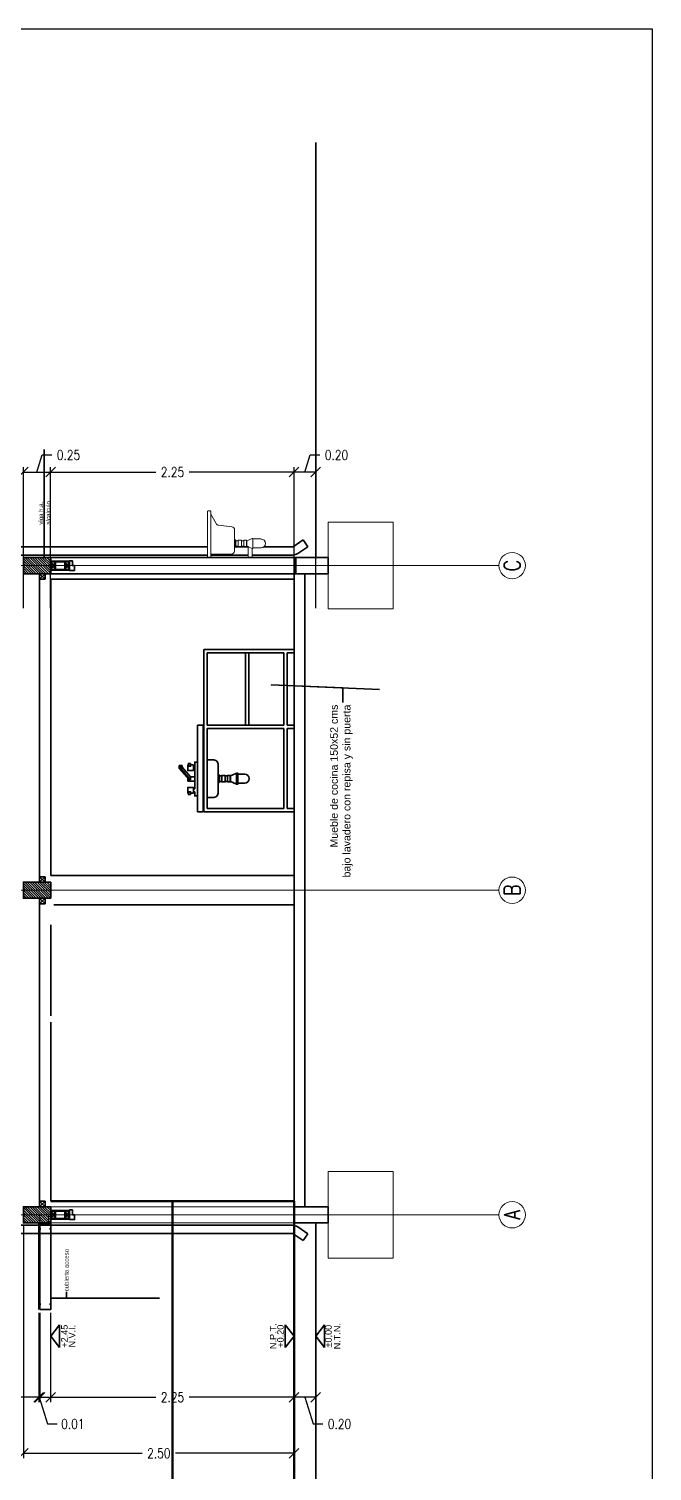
# Model space of a CAD drawing. Header units: metres. Extents: x 45 to 666, y -23 to 325.
# Drawn here: x 92.99 to 98.74, y 41.77 to 55.1 of the extents above; entities that cross this region are included whole.
import ezdxf
from ezdxf.enums import TextEntityAlignment as Align

# ---------------------------------------------------------------- set-up
doc = ezdxf.new("R2010")
doc.units = ezdxf.units.M
doc.header["$LTSCALE"] = 5
doc.header["$MEASUREMENT"] = 0
doc.linetypes.add('HIDDEN', pattern=[0.375, 0.25, -0.125])
doc.layers.get('0').update_dxf_attribs({"color": 30})
doc.layers.get('DEFPOINTS').update_dxf_attribs({"color": 210})
for name, color, linetype, lineweight in [('A-ANNO-DIMS', 3, 'Continuous', 18), ('A-ANNO-NOTE', 7, 'Continuous', 35), ('A-ANNO-SYMB', 3, 'Continuous', 18), ('A-ANNO-TEXT', 3, 'Continuous', 18), ('A-ELEV-MBE1', 7, 'Continuous', 35), ('A-ELEV-OTLN', 1, 'Continuous', 50), ('A-ELEV-PATT', 8, 'Continuous', 18), ('A-FLOR-OVHD', 3, 'HIDDEN', 18), ('A-FURN', 8, 'Continuous', 18), ('A-WALL-BATT', 8, 'BATTING', 18), ('A-WALL-FULL', 7, 'Continuous', 35), ('A-WALL-FULL-EXTR', 7, 'Continuous', 35)]:
    doc.layers.add(name, color=color, linetype=linetype, lineweight=lineweight)
doc.styles.add('E-ARIAL', font='arial.ttf')
doc.styles.add('E-ROMANS', font='romans.shx', dxfattribs={"width": 0.8})
doc.linetypes.add('BATTING', pattern='A,0.0001,-0.1,[134,ltypeshp.shx,S=0.1,R=0,X=-0.1,Y=0],-0.2,[134,ltypeshp.shx,S=0.1,R=180,X=0.1,Y=0],-0.1', length=0.4001)
doc.dimstyles.new('E-0050_TICK_18', dxfattribs={"dimscale": 0.001, "dimtxt": 90, "dimasz": 90, "dimexe": 45, "dimexo": 30, "dimgap": 45, "dimtad": 0, "dimzin": 0, "dimdsep": 46, "dimtxsty": 'E-ROMANS', "dimblk": 'OBLIQUE', "dimcen": 45, "dimclrd": 256, "dimclre": 256, "dimclrt": 256, "dimadec": 0, "dimazin": 0, "dimtfac": 1, "dimtmove": 1, "dimatfit": 3, "dimldrblk": 'OPEN90', "dimfxl": 1, "dimtfill": 1, "dimtolj": 1, "dimtzin": 0, "dimarcsym": 0})
doc.dimstyles.new('E-0200_TICK_12', dxfattribs={"dimscale": 0.001, "dimtxt": 240, "dimasz": 240, "dimexe": 120, "dimexo": 80, "dimgap": 120, "dimtad": 0, "dimzin": 0, "dimdsep": 46, "dimtxsty": 'E-ROMANS', "dimblk": 'OBLIQUE', "dimcen": 120, "dimclrd": 256, "dimclre": 256, "dimclrt": 256, "dimadec": 0, "dimazin": 0, "dimtfac": 1, "dimtmove": 1, "dimatfit": 3, "dimldrblk": 'OPEN90', "dimfxl": 1, "dimtfill": 1, "dimtolj": 1, "dimtzin": 0, "dimlwd": -1, "dimarcsym": 0})

# ---------------------------------------------------------------- blocks, each defined once
blk = doc.blocks.new('LAVADERO-ELEV-LAT')
for p, q in [((0, 0), (0.425, 0)), ((0, -0.025), (0, 0)), ((0.425, -0.03), (0.005, -0.03)), ((0.03, -0.03), (0.03, -0.22)), ((0.283, -0.224), (0.298, -0.102)), ((0.313, -0.08), (0.4, -0.03)), ((0.43, -0.005), (0.43, -0.025)), ((0.06, -0.25), (0.254, -0.25)), ((0.105, -0.282), (0.105, -0.263)), ((0.155, -0.282), (0.155, -0.263)), ((0.098, -0.377), (0, -0.377)), ((0.105, -0.336), (0.105, -0.313)), ((0.105, -0.362), (0.105, -0.36)), ((0.155, -0.362), (0.105, -0.362)), ((0.155, -0.336), (0.155, -0.313)), ((0.155, -0.362), (0.155, -0.36)), ((0.083, -0.412), (0, -0.412)), ((0.089, -0.418), (0.089, -0.495)), ((0.171, -0.418), (0.171, -0.495))]:
    blk.add_line(p, q)
for points in [[(0.167, -0.25), (0.093, -0.25), (0.093, -0.256), (0.167, -0.256)], [(0.161, -0.282), (0.099, -0.282), (0.099, -0.313), (0.161, -0.313)], [(0.161, -0.336), (0.099, -0.336), (0.099, -0.36), (0.161, -0.36)]]:
    blk.add_lwpolyline(points, close=True)
for points in [[(0.098, -0.256), (0.101, -0.263), (0.13, -0.263)], [(0.162, -0.256), (0.159, -0.263), (0.13, -0.263)], [(0.105, -0.362), (0.083, -0.413), (0.083, -0.418), (0.083, -0.418)], [(0.155, -0.362), (0.177, -0.413), (0.177, -0.418), (0.177, -0.418)], [(0.083, -0.418), (0.177, -0.418)]]:
    blk.add_lwpolyline(points)
for centre, radius, start, end in [((0.425, -0.005), 0.005, 0, 90), ((0.005, -0.025), 0.005, 180, 270), ((0.328, -0.106), 0.03, 119.9588, 172.8877), ((0.425, -0.025), 0.005, 270, 0), ((0.06, -0.22), 0.03, 180, 270), ((0.254, -0.22), 0.03, 270, 352.8877), ((0.13, -0.495), 0.0409, 180, 360)]:
    blk.add_arc(centre, radius, start, end)
blk = doc.blocks.new('TAG-LEVEL-CO')
for points in [[(0.352, 0.272), (-0.352, 0.272)], [(0.352, 0.272), (0, 0), (-0.352, 0.272)]]:
    blk.add_lwpolyline(points)
at = {"style": 'E-ARIAL'}
for tag, p in [('N.P.T.', (0, 0.486)), ('%%P0,00', (0, 0.262))]:
    blk.add_attdef(tag, text='', height=0.2, dxfattribs=at).set_placement(p, align=Align.BOTTOM_CENTER)
blk = doc.blocks.new('_Oblique')
at = {"color": 0, "linetype": 'ByBlock', "lineweight": -2}
blk.add_line((-0.5, -0.5), (0.5, 0.5), dxfattribs=at)
blk = doc.blocks.new('*D493')
at = {"layer": 'A-ANNO-DIMS', "lineweight": -2, "transparency": 16777216}
for p, q in [((95.435, 44.034), (95.435, 42.408)), ((95.635, 44.034), (95.635, 42.408)), ((95.635, 42.453), (95.435, 42.453)), ((95.535, 42.453), (95.61, 42.206)), ((95.61, 42.206), (95.7, 42.206))]:
    blk.add_line(p, q, dxfattribs=at)
at = {"layer": 'DEFPOINTS', "color": 0, "transparency": 16777216}
for p in [(95.435, 44.064), (95.635, 44.064), (95.435, 42.453)]:
    blk.add_point(p, dxfattribs=at)
at = {"layer": 'A-ANNO-DIMS', "lineweight": -2, "transparency": 16777216, "xscale": 0.09, "yscale": 0.09, "zscale": 0.09}
for p, rotation in [((95.435, 42.453), 180.000000000002), ((95.635, 42.453), 1.998401444325282e-12)]:
    blk.add_blockref('_Oblique', p, dxfattribs=dict(at, rotation=rotation))
at = {"layer": 'A-ANNO-DIMS', "transparency": 16777216, "insert": (95.854, 42.206), "char_height": 0.09, "attachment_point": 5, "style": 'E-ROMANS', "bg_fill": 3, "box_fill_scale": 1.25, "bg_fill_color": 256, "bg_fill_true_color": 13158600, "bg_fill_transparency": 0}
blk.add_mtext('\\A1;0.20', dxfattribs=at)
blk = doc.blocks.new('_Open90')
at = {"color": 0, "linetype": 'ByBlock', "lineweight": -2}
for p, q in [((0, 0), (-1, 0)), ((-0.5, 0.5), (0, 0)), ((0, 0), (-0.5, -0.5))]:
    blk.add_line(p, q, dxfattribs=at)
blk = doc.blocks.new('*D494')
at = {"layer": 'A-ANNO-DIMS', "lineweight": -2, "transparency": 16777216}
for p, q in [((95.435, 44.034), (95.435, 42.408)), ((93.187, 43.234), (93.187, 42.408)), ((93.187, 42.453), (94.157, 42.453)), ((95.435, 42.453), (94.466, 42.453))]:
    blk.add_line(p, q, dxfattribs=at)
at = {"layer": 'DEFPOINTS', "color": 0, "transparency": 16777216}
for p in [(95.435, 44.064), (93.187, 43.264), (93.187, 42.453)]:
    blk.add_point(p, dxfattribs=at)
at = {"layer": 'A-ANNO-DIMS', "lineweight": -2, "transparency": 16777216, "xscale": 0.09, "yscale": 0.09, "zscale": 0.09, "rotation": 180}
blk.add_blockref('_Oblique', (93.187, 42.453), dxfattribs=at)
at = {"layer": 'A-ANNO-DIMS', "lineweight": -2, "transparency": 16777216, "xscale": 0.09, "yscale": 0.09, "zscale": 0.09}
blk.add_blockref('_Oblique', (95.435, 42.453), dxfattribs=at)
at = {"layer": 'A-ANNO-DIMS', "transparency": 16777216, "insert": (94.311, 42.453), "char_height": 0.09, "attachment_point": 5, "style": 'E-ROMANS', "bg_fill": 3, "box_fill_scale": 1.25, "bg_fill_color": 256, "bg_fill_true_color": 13158600, "bg_fill_transparency": 0}
blk.add_mtext('\\A1;2.25', dxfattribs=at)
blk = doc.blocks.new('*D495')
at = {"layer": 'A-ANNO-DIMS', "lineweight": -2, "transparency": 16777216}
for p, q in [((93.077, 43.234), (93.077, 42.408)), ((93.087, 43.234), (93.087, 42.408)), ((93.077, 42.453), (92.987, 42.453)), ((93.087, 42.453), (93.077, 42.453)), ((93.087, 42.453), (93.077, 42.453)), ((93.082, 42.453), (93.157, 42.206)), ((93.087, 42.453), (93.177, 42.453)), ((93.157, 42.206), (93.247, 42.206))]:
    blk.add_line(p, q, dxfattribs=at)
at = {"layer": 'DEFPOINTS', "color": 0, "transparency": 16777216}
for p in [(93.077, 43.264), (93.087, 43.264), (93.077, 42.453)]:
    blk.add_point(p, dxfattribs=at)
at = {"layer": 'A-ANNO-DIMS', "lineweight": -2, "transparency": 16777216, "xscale": 0.09, "yscale": 0.09, "zscale": 0.09}
blk.add_blockref('_Oblique', (93.077, 42.453), dxfattribs=at)
at = {"layer": 'A-ANNO-DIMS', "lineweight": -2, "transparency": 16777216, "xscale": 0.09, "yscale": 0.09, "zscale": 0.09, "rotation": 180}
blk.add_blockref('_Oblique', (93.087, 42.453), dxfattribs=at)
at = {"layer": 'A-ANNO-DIMS', "transparency": 16777216, "insert": (93.391, 42.206), "char_height": 0.09, "attachment_point": 5, "style": 'E-ROMANS', "bg_fill": 3, "box_fill_scale": 1.25, "bg_fill_color": 256, "bg_fill_true_color": 13158600, "bg_fill_transparency": 0}
blk.add_mtext('\\A1;0.01', dxfattribs=at)
blk = doc.blocks.new('*D496')
at = {"layer": 'A-ANNO-DIMS', "lineweight": -2, "transparency": 16777216}
for p, q in [((90.687, 44.034), (90.687, 42.408)), ((93.077, 43.234), (93.077, 42.408)), ((90.687, 42.453), (91.729, 42.453)), ((93.077, 42.453), (92.035, 42.453))]:
    blk.add_line(p, q, dxfattribs=at)
at = {"layer": 'DEFPOINTS', "color": 0, "transparency": 16777216}
for p in [(90.687, 44.064), (93.077, 43.264), (90.687, 42.453)]:
    blk.add_point(p, dxfattribs=at)
at = {"layer": 'A-ANNO-DIMS', "lineweight": -2, "transparency": 16777216, "xscale": 0.09, "yscale": 0.09, "zscale": 0.09, "rotation": 180}
blk.add_blockref('_Oblique', (90.687, 42.453), dxfattribs=at)
at = {"layer": 'A-ANNO-DIMS', "lineweight": -2, "transparency": 16777216, "xscale": 0.09, "yscale": 0.09, "zscale": 0.09}
blk.add_blockref('_Oblique', (93.077, 42.453), dxfattribs=at)
at = {"layer": 'A-ANNO-DIMS', "transparency": 16777216, "insert": (91.882, 42.453), "char_height": 0.09, "attachment_point": 5, "style": 'E-ROMANS', "bg_fill": 3, "box_fill_scale": 1.25, "bg_fill_color": 256, "bg_fill_true_color": 13158600, "bg_fill_transparency": 0}
blk.add_mtext('\\A1;2.39', dxfattribs=at)
blk = doc.blocks.new('*D103')
at = {"layer": 'A-ANNO-DIMS', "lineweight": -2, "transparency": 16777216}
for p, q in [((92.935, 44.034), (92.935, 41.89)), ((95.435, 44.034), (95.435, 41.89)), ((92.935, 41.935), (94.031, 41.935)), ((95.435, 41.935), (94.34, 41.935))]:
    blk.add_line(p, q, dxfattribs=at)
at = {"layer": 'DEFPOINTS', "color": 0, "transparency": 16777216}
for p in [(92.935, 44.064), (95.435, 44.064), (92.935, 41.935)]:
    blk.add_point(p, dxfattribs=at)
at = {"layer": 'A-ANNO-DIMS', "lineweight": -2, "transparency": 16777216, "xscale": 0.09, "yscale": 0.09, "zscale": 0.09}
for p, rotation in [((92.935, 41.935), 180.0000000000011), ((95.435, 41.935), 1.119104808822158e-12)]:
    blk.add_blockref('_Oblique', p, dxfattribs=dict(at, rotation=rotation))
at = {"layer": 'A-ANNO-DIMS', "transparency": 16777216, "insert": (94.185, 41.935), "char_height": 0.09, "attachment_point": 5, "style": 'E-ROMANS', "bg_fill": 3, "box_fill_scale": 1.25, "bg_fill_color": 256, "bg_fill_true_color": 13158600, "bg_fill_transparency": 0}
blk.add_mtext('\\A1;2.50', dxfattribs=at)
blk = doc.blocks.new('*D104')
at = {"layer": 'A-ANNO-DIMS', "lineweight": -2, "transparency": 16777216}
for p, q in [((95.535, 51.004), (95.583, 51.162)), ((95.583, 51.162), (95.673, 51.162)), ((95.435, 49.746), (95.435, 51.049)), ((95.635, 51.004), (95.435, 51.004)), ((95.635, 49.746), (95.635, 51.049))]:
    blk.add_line(p, q, dxfattribs=at)
at = {"layer": 'DEFPOINTS', "color": 0, "transparency": 16777216}
for p in [(95.435, 51.004), (95.435, 49.716), (95.635, 49.716)]:
    blk.add_point(p, dxfattribs=at)
at = {"layer": 'A-ANNO-DIMS', "lineweight": -2, "transparency": 16777216, "xscale": 0.09, "yscale": 0.09, "zscale": 0.09, "rotation": 180.000000000002}
blk.add_blockref('_Oblique', (95.435, 51.004), dxfattribs=at)
at = {"layer": 'A-ANNO-DIMS', "transparency": 16777216, "insert": (95.827, 51.162), "char_height": 0.09, "attachment_point": 5, "style": 'E-ROMANS', "bg_fill": 3, "box_fill_scale": 1.25, "bg_fill_color": 256, "bg_fill_true_color": 13158600, "bg_fill_transparency": 0}
blk.add_mtext('\\A1;0.20', dxfattribs=at)
at = {"layer": 'A-ANNO-DIMS', "lineweight": -2, "transparency": 16777216, "xscale": 0.09, "yscale": 0.09, "zscale": 0.09, "rotation": 1.998401444325282e-12}
blk.add_blockref('_Oblique', (95.635, 51.004), dxfattribs=at)
blk = doc.blocks.new('*D105')
at = {"layer": 'A-ANNO-DIMS', "lineweight": -2, "transparency": 16777216}
for p, q in [((93.061, 51.004), (93.109, 51.162)), ((93.109, 51.162), (93.199, 51.162)), ((92.935, 49.746), (92.935, 51.049)), ((92.935, 51.004), (93.187, 51.004)), ((93.187, 49.746), (93.187, 51.049))]:
    blk.add_line(p, q, dxfattribs=at)
at = {"layer": 'DEFPOINTS', "color": 0, "transparency": 16777216}
for p in [(93.187, 51.004), (92.935, 49.716), (93.187, 49.716)]:
    blk.add_point(p, dxfattribs=at)
at = {"layer": 'A-ANNO-DIMS', "lineweight": -2, "transparency": 16777216, "xscale": 0.09, "yscale": 0.09, "zscale": 0.09, "rotation": 180}
blk.add_blockref('_Oblique', (92.935, 51.004), dxfattribs=at)
at = {"layer": 'A-ANNO-DIMS', "transparency": 16777216, "insert": (93.353, 51.162), "char_height": 0.09, "attachment_point": 5, "style": 'E-ROMANS', "bg_fill": 3, "box_fill_scale": 1.25, "bg_fill_color": 256, "bg_fill_true_color": 13158600, "bg_fill_transparency": 0}
blk.add_mtext('\\A1;0.25', dxfattribs=at)
at = {"layer": 'A-ANNO-DIMS', "lineweight": -2, "transparency": 16777216, "xscale": 0.09, "yscale": 0.09, "zscale": 0.09}
blk.add_blockref('_Oblique', (93.187, 51.004), dxfattribs=at)
blk = doc.blocks.new('*D109')
at = {"layer": 'A-ANNO-DIMS', "lineweight": -2, "transparency": 16777216}
for p, q in [((93.187, 49.746), (93.187, 51.049)), ((93.187, 51.004), (94.157, 51.004)), ((95.435, 51.004), (94.466, 51.004)), ((95.435, 49.746), (95.435, 51.049))]:
    blk.add_line(p, q, dxfattribs=at)
at = {"layer": 'DEFPOINTS', "color": 0, "transparency": 16777216}
for p in [(95.435, 51.004), (93.187, 49.716), (95.435, 49.716)]:
    blk.add_point(p, dxfattribs=at)
at = {"layer": 'A-ANNO-DIMS', "lineweight": -2, "transparency": 16777216, "xscale": 0.09, "yscale": 0.09, "zscale": 0.09, "rotation": 180}
blk.add_blockref('_Oblique', (93.187, 51.004), dxfattribs=at)
at = {"layer": 'A-ANNO-DIMS', "lineweight": -2, "transparency": 16777216, "xscale": 0.09, "yscale": 0.09, "zscale": 0.09}
blk.add_blockref('_Oblique', (95.435, 51.004), dxfattribs=at)
at = {"layer": 'A-ANNO-DIMS', "transparency": 16777216, "insert": (94.311, 51.004), "char_height": 0.09, "attachment_point": 5, "style": 'E-ROMANS', "bg_fill": 3, "box_fill_scale": 1.25, "bg_fill_color": 256, "bg_fill_true_color": 13158600, "bg_fill_transparency": 0}
blk.add_mtext('\\A1;2.25', dxfattribs=at)

msp = doc.modelspace()

# ---------------------------------------------------------------- hatches: boundary and pattern name
at = {"layer": 'A-ELEV-PATT'}
h = msp.add_hatch(dxfattribs=at)
h.set_pattern_fill('LINE', color=256, scale=0.005, angle=495, style=0)
h.set_pattern_definition([(135, (165.421184, -76.723201), (-0.0112253202, -0.0112253202), [])])
h.paths.add_polyline_path([(92.9354, 50.1392), (92.9354, 50.0642), (93.1874, 50.0642), (93.1874, 50.1392)])
h.paths.add_polyline_path([(92.9354, 50.2142), (92.9354, 50.1392), (93.1874, 50.1392), (93.1874, 50.2142)])
h = msp.add_hatch(dxfattribs=at)
h.set_pattern_fill('LINE', color=256, scale=0.005, angle=495, style=0)
h.set_pattern_definition([(135, (165.421184, -79.723201), (-0.0112253202, -0.0112253202), [])])
h.paths.add_polyline_path([(92.9354, 47.1392), (92.9354, 47.0642), (93.1874, 47.0642), (93.1874, 47.1392)])
h.paths.add_polyline_path([(92.9354, 47.2142), (92.9354, 47.1392), (93.1874, 47.1392), (93.1874, 47.2142)])
h = msp.add_hatch(dxfattribs=at)
h.set_pattern_fill('LINE', color=256, scale=0.005, angle=495, style=0)
h.set_pattern_definition([(135, (165.421184, -82.723201), (-0.0112253202, -0.0112253202), [])])
h.paths.add_polyline_path([(92.9354, 44.1392), (92.9354, 44.0642), (93.1874, 44.0642), (93.1874, 44.1392)])
h.paths.add_polyline_path([(92.9354, 44.2142), (92.9354, 44.1392), (93.1874, 44.1392), (93.1874, 44.2142)])

# ---------------------------------------------------------------- linework, layer by layer
at = {"layer": 'A-ANNO-SYMB', "ltscale": 2}
for points in [[(97.3267, 50.1392), (85.8641, 50.1392)], [(97.3267, 47.1392), (85.8641, 47.1392)], [(97.3267, 44.1392), (85.8641, 44.1392)]]:
    msp.add_lwpolyline(points, dxfattribs=at)
at = {"layer": 'A-ANNO-SYMB', "linetype": 'Continuous', "ltscale": 5}
for centre in [(97.4486, 50.1392), (97.4486, 47.1392), (97.4486, 44.1392)]:
    msp.add_circle(centre, 0.1219, dxfattribs=at)
at = {"layer": 'A-ELEV-MBE1'}
for p, q in [((95.5607, 50.3141), (95.5185, 50.376)), ((95.4354, 50.2142), (93.1874, 50.2142)), ((93.1874, 50.1042), (93.2324, 50.1742)), ((93.1874, 50.1742), (93.2324, 50.1042)), ((93.2324, 50.1742), (93.3174, 50.1742)), ((93.3174, 50.1042), (93.3624, 50.1742)), ((93.3174, 50.1742), (93.3624, 50.1042)), ((95.4354, 50.0642), (93.1874, 50.0642)), ((95.4354, 50.0142), (93.1874, 50.0142)), ((93.1874, 47.2742), (93.1874, 50.0142)), ((93.2324, 50.1042), (93.3174, 50.1042)), ((94.6025, 49.3642), (94.6025, 48.3632)), ((95.371, 49.3642), (94.6025, 49.3642)), ((94.6325, 49.3342), (94.6325, 48.6642)), ((95.341, 49.3342), (94.6325, 49.3342)), ((94.9867, 49.3342), (94.9867, 48.6642)), ((95.0167, 49.3342), (95.0167, 48.6642)), ((95.341, 49.3342), (95.341, 48.6642)), ((95.371, 49.3642), (95.4354, 49.3642)), ((95.371, 49.3342), (95.371, 48.6642)), ((95.371, 49.3342), (95.4354, 49.3342)), ((94.5945, 48.6642), (94.5445, 48.6642)), ((94.5445, 48.6642), (94.5445, 47.8642)), ((94.5945, 48.6642), (94.5945, 47.8642)), ((95.341, 48.6642), (94.6325, 48.6642)), ((95.371, 48.6642), (95.4354, 48.6642)), ((94.6325, 48.6342), (94.6325, 48.3632)), ((95.341, 48.6342), (94.6325, 48.6342)), ((95.341, 48.6342), (95.341, 47.8942)), ((95.371, 48.6342), (95.4354, 48.6342)), ((95.371, 48.6342), (95.371, 47.8942)), ((94.375, 48.291), (94.388, 48.291)), ((94.375, 48.2649), (94.375, 48.291)), ((94.388, 48.2649), (94.375, 48.2649)), ((94.4663, 48.1606), (94.375, 48.2649)), ((94.388, 48.291), (94.401, 48.291)), ((94.388, 48.291), (94.388, 48.2649)), ((94.401, 48.2649), (94.388, 48.2649)), ((94.388, 48.2649), (94.4793, 48.1606)), ((94.4009, 48.2764), (94.4793, 48.1867)), ((94.401, 48.291), (94.401, 48.2649)), ((94.5184, 48.2845), (94.5054, 48.2845)), ((94.5054, 48.2584), (94.5184, 48.2584)), ((94.6025, 47.8642), (94.6025, 48.3632)), ((94.6325, 47.8942), (94.6325, 48.3632)), ((94.4532, 48.1475), (94.4532, 48.1754)), ((94.5184, 48.1475), (94.4532, 48.1475)), ((94.4793, 48.1606), (94.4663, 48.1606)), ((94.4793, 48.1867), (94.5184, 48.1867)), ((94.4793, 48.1867), (94.4793, 48.1606)), ((94.7673, 48.195), (94.7476, 48.195)), ((94.7673, 48.145), (94.7476, 48.145)), ((94.8207, 48.195), (94.7977, 48.195)), ((94.8207, 48.145), (94.7977, 48.145)), ((94.8469, 48.195), (94.845, 48.195)), ((94.8469, 48.145), (94.845, 48.145)), ((94.8469, 48.195), (94.8469, 48.145)), ((94.915, 48.211), (94.9802, 48.211)), ((94.915, 48.1291), (94.9802, 48.1291)), ((94.5054, 48.0758), (94.5184, 48.0758)), ((94.5184, 48.0497), (94.5054, 48.0497)), ((94.5945, 47.8642), (94.5445, 47.8642)), ((95.371, 47.8642), (94.6025, 47.8642)), ((95.341, 47.8942), (94.6325, 47.8942)), ((95.371, 47.8942), (95.4354, 47.8942)), ((95.371, 47.8642), (95.4354, 47.8642)), ((93.0854, 47.2642), (93.1354, 47.2142)), ((93.0854, 47.2142), (93.1354, 47.2642)), ((95.4354, 47.2742), (93.1874, 47.2742)), ((93.0854, 47.0142), (93.1354, 47.0642)), ((93.0854, 47.0642), (93.1354, 47.0142)), ((93.1874, 44.2642), (93.1874, 45.9201)), ((93.0854, 44.2642), (93.1354, 44.2142)), ((93.0854, 44.2142), (93.1354, 44.2642)), ((95.2394, 44.2642), (93.1874, 44.2642)), ((93.1874, 44.1742), (93.2324, 44.1042)), ((93.1874, 44.1042), (93.2324, 44.1742)), ((93.2324, 44.1742), (93.3174, 44.1742)), ((93.3174, 44.1742), (93.3624, 44.1042)), ((93.3174, 44.1042), (93.3624, 44.1742)), ((93.0874, 43.3142), (93.0874, 44.0092)), ((93.2324, 44.1042), (93.3174, 44.1042)), ((95.5607, 43.9643), (95.5185, 43.9024))]:
    msp.add_line(p, q, dxfattribs=at)
for points in [[(90.4349, 50.3115), (94.6354, 50.3115)], [(94.8854, 50.3115), (95.0125, 50.3115)], [(90.4349, 50.2365), (94.6354, 50.2365)], [(94.6654, 50.2365), (95.0125, 50.2365)], [(95.4354, 49.3642), (95.4354, 49.3342)], [(95.4354, 48.6642), (95.4354, 48.6342)], [(94.4597, 48.2975), (94.4532, 48.2975), (94.4532, 48.2454), (94.5054, 48.2454), (94.5054, 48.2975), (94.4793, 48.2975)], [(94.5184, 48.0758), (94.5184, 48.3236), (94.5445, 48.3236), (94.5445, 48.0106), (94.5184, 48.0106), (94.5184, 48.0497)], [(94.6025, 48.345), (94.5945, 48.345)], [(94.7407, 48.202), (94.7476, 48.1991), (94.7476, 48.17)], [(94.7407, 48.138), (94.7476, 48.141), (94.7476, 48.17)], [(94.8469, 48.195), (94.8983, 48.2174), (94.9031, 48.2174), (94.9031, 48.2174)], [(94.8469, 48.145), (94.8983, 48.1226), (94.9031, 48.1226), (94.9031, 48.1226)], [(94.4597, 48.0367), (94.4532, 48.0367), (94.4532, 48.0888), (94.5054, 48.0888), (94.5054, 48.0367), (94.4793, 48.0367)], [(94.5945, 47.9946), (94.6025, 47.9946)], [(95.4354, 47.8642), (95.4354, 47.8942)], [(93.0854, 44.2142), (93.0854, 47.0142)], [(93.2151, 47.0042), (95.4354, 47.0042)], [(93.1874, 45.977), (93.1874, 46.8188)], [(93.1874, 44.0092), (93.1874, 43.3142)]]:
    msp.add_lwpolyline(points, dxfattribs=at)
for points in [[(95.0473, 50.2365), (95.42, 50.2365, 0.1507746), (95.4693, 50.2517), (95.5607, 50.3141)], [(95.1553, 50.3115), (95.42, 50.3115, 0.1507746), (95.427, 50.3137), (95.5185, 50.376)], [(94.6325, 47.9946), (94.685, 47.9946, 0.4142136), (94.735, 48.0446), (94.735, 48.295, 0.4142136), (94.685, 48.345), (94.6325, 48.345)], [(90.4349, 44.0419), (95.42, 44.0419, -0.1507746), (95.4693, 44.0267), (95.5607, 43.9643)], [(90.4349, 43.9669), (95.42, 43.9669, -0.1507746), (95.427, 43.9647), (95.5185, 43.9024)]]:
    msp.add_lwpolyline(points, format="xyb", dxfattribs=at)
for points in [[(94.4793, 48.3106), (94.4597, 48.3106), (94.4597, 48.2845), (94.4793, 48.2845)], [(94.735, 48.2074), (94.735, 48.1326), (94.7407, 48.1326), (94.7407, 48.2074)], [(94.7673, 48.2006), (94.7673, 48.1395), (94.7977, 48.1395), (94.7977, 48.2006)], [(94.8207, 48.2006), (94.8207, 48.1395), (94.845, 48.1395), (94.845, 48.2006)], [(94.9031, 48.221), (94.9031, 48.1191), (94.915, 48.1191), (94.915, 48.221)], [(94.4793, 48.0236), (94.4597, 48.0236), (94.4597, 48.0497), (94.4793, 48.0497)]]:
    msp.add_lwpolyline(points, close=True, dxfattribs=at)
msp.add_arc((94.9802, 48.17), 0.0409, 270, 90, dxfattribs=at)
at = {"layer": 'A-ELEV-OTLN'}
msp.add_line((93.1874, 44.2642), (95.4354, 44.2642), dxfattribs=at)
at = {"layer": 'A-FLOR-OVHD'}
for points in [[(95.7504, 50.0642), (95.7504, 49.7392), (96.3504, 49.7392), (96.3504, 50.5392), (95.7504, 50.5392), (95.7504, 50.2142)], [(95.7504, 44.0642), (95.7504, 43.7392), (96.3504, 43.7392), (96.3504, 44.5392), (95.7504, 44.5392), (95.7504, 44.2142)], [(93.0861, 44.042), (93.0861, 44.1321)], [(93.1687, 44.042), (93.1687, 44.1321)], [(93.0761, 44.042), (93.0961, 44.042)], [(93.1787, 44.042), (93.1587, 44.042)]]:
    msp.add_lwpolyline(points, dxfattribs=at)
at = {"layer": 'A-FURN'}
for p, q in [((95.4354, 44.2142), (93.1874, 44.2142)), ((95.4354, 44.0642), (93.1874, 44.0642))]:
    msp.add_line(p, q, dxfattribs=at)
at = {"layer": 'A-WALL-BATT', "ltscale": 0.018}
for p, q in [((93.2324, 50.1392), (93.3174, 50.1392)), ((93.2324, 44.1392), (93.3174, 44.1392))]:
    msp.add_line(p, q, dxfattribs=at)
at = {"layer": 'A-WALL-FULL'}
for p, q in [((95.4354, 44.2142), (95.4354, 50.0642)), ((95.5354, 47.0642), (95.5354, 50.0642)), ((95.5354, 44.2142), (95.5354, 47.0642)), ((95.7504, 44.2142), (95.7504, 44.0642))]:
    msp.add_line(p, q, dxfattribs=at)
for points in [[(95.6354, 50.2142), (95.6354, 54.05)], [(93.1874, 50.2142), (93.1874, 50.0642), (92.9354, 50.0642), (92.9354, 50.2142), (93.1874, 50.2142)], [(95.7504, 50.0642), (95.4504, 50.0642), (95.4504, 50.2142), (95.7504, 50.2142)], [(95.7504, 50.2142), (95.7504, 50.0642)], [(93.1874, 47.2142), (93.1874, 47.0642), (92.9354, 47.0642), (92.9354, 47.2142), (93.1874, 47.2142)], [(93.1874, 44.2142), (93.1874, 44.0642), (92.9354, 44.0642), (92.9354, 44.2142), (93.1874, 44.2142)], [(95.7504, 44.0642), (95.4354, 44.0642), (95.4354, 44.2142), (95.7504, 44.2142)], [(95.6354, 44.0642), (95.6354, 40.2284)]]:
    msp.add_lwpolyline(points, dxfattribs=at)
at = {"layer": 'A-WALL-FULL-EXTR'}
for p, q in [((93.1874, 50.1802), (93.3624, 50.1802)), ((95.4354, 50.0642), (95.4354, 50.2142)), ((95.4354, 50.2142), (95.4504, 50.2142)), ((93.1874, 50.0982), (93.3624, 50.0982)), ((95.4504, 50.0642), (95.4354, 50.0642)), ((93.1354, 47.2642), (93.0854, 47.2642)), ((93.0854, 47.2642), (93.0854, 47.2142)), ((93.1354, 47.2642), (93.1354, 47.2142)), ((93.0854, 47.0142), (93.0854, 47.0642)), ((93.1354, 47.0142), (93.1354, 47.0642)), ((93.1354, 47.0142), (93.0854, 47.0142)), ((93.1354, 44.2642), (93.0854, 44.2642)), ((93.0854, 44.2642), (93.0854, 44.2142)), ((93.1354, 44.2642), (93.1354, 44.2142)), ((93.1874, 44.1802), (93.3624, 44.1802)), ((93.0774, 43.2642), (93.0774, 44.0592)), ((93.0874, 44.0092), (93.0974, 44.0092)), ((93.1874, 44.0092), (93.1774, 44.0092)), ((93.1874, 44.0982), (93.3624, 44.0982)), ((93.0874, 43.3142), (93.0974, 43.3142)), ((93.1874, 43.3142), (93.1774, 43.3142))]:
    msp.add_line(p, q, dxfattribs=at)
for points in [[(93.1874, 50.1742), (93.2324, 50.1742), (93.2324, 50.1042), (93.1874, 50.1042), (93.1874, 50.1742)], [(93.3174, 50.1742), (93.3624, 50.1742), (93.3624, 50.1042), (93.3174, 50.1042), (93.3174, 50.1742)], [(93.1874, 44.1042), (93.2324, 44.1042), (93.2324, 44.1742), (93.1874, 44.1742), (93.1874, 44.1042)], [(93.3174, 44.1042), (93.3624, 44.1042), (93.3624, 44.1742), (93.3174, 44.1742), (93.3174, 44.1042)], [(93.0874, 44.0092), (93.0874, 44.0592), (93.1874, 44.0592), (93.1874, 44.0092)], [(93.0874, 43.3142), (93.0874, 43.2642), (93.1874, 43.2642), (93.1874, 43.3142)]]:
    msp.add_lwpolyline(points, dxfattribs=at)
for points in [[(93.3624, 50.1842), (93.3624, 50.0942), (93.4074, 50.0942), (93.4074, 50.1392), (93.3874, 50.1392), (93.3874, 50.1842)], [(93.3624, 44.1842), (93.3624, 44.0942), (93.4074, 44.0942), (93.4074, 44.1392), (93.3874, 44.1392), (93.3874, 44.1842)]]:
    msp.add_lwpolyline(points, close=True, dxfattribs=at)

# ---------------------------------------------------------------- block references
at = {"layer": 'A-ANNO-NOTE'}
ref = msp.add_blockref('TAG-LEVEL-CO', (93.1874, 43.0173), dxfattribs=dict(at, xscale=-0.2999999999999972, yscale=0.3000000000000114, zscale=0.3, rotation=270))
ref.add_attrib('%%P0,00', '+2.45', dxfattribs={"layer": '0', "height": 0.06, "rotation": 90, "style": 'E-ARIAL'}).set_placement((93.3621, 43.0173), align=Align.BOTTOM_CENTER)
ref.add_attrib('N.P.T.', 'N.V.I.', dxfattribs={"layer": '0', "height": 0.06, "rotation": 90, "style": 'E-ARIAL'}).set_placement((93.4324, 43.0173), align=Align.BOTTOM_CENTER)
at = {"layer": 'A-ANNO-NOTE', "xscale": 0.2999999999999972, "yscale": 0.2999999999999972, "zscale": 0.2999999999999972, "rotation": 90}
msp.add_blockref('TAG-LEVEL-CO', (95.4354, 43.0173), dxfattribs=at).add_auto_attribs({'%%P0,00': '+0.20', 'N.P.T.': 'N.P.T.'})
at = {"layer": 'A-ANNO-NOTE'}
ref = msp.add_blockref('TAG-LEVEL-CO', (95.6354, 43.0173), dxfattribs=dict(at, xscale=-0.2999999999999972, yscale=0.3000000000000114, zscale=0.3, rotation=270))
ref.add_attrib('%%P0,00', '%%P0,00', dxfattribs={"layer": '0', "height": 0.06, "rotation": 90, "style": 'E-ARIAL'}).set_placement((95.7995, 43.0173), align=Align.BOTTOM_CENTER)
ref.add_attrib('N.P.T.', 'N.T.N.', dxfattribs={"layer": '0', "height": 0.06, "rotation": 90, "style": 'E-ARIAL'}).set_placement((95.8804, 43.0173), align=Align.BOTTOM_CENTER)
at = {"layer": 'A-FURN', "rotation": 90.0000000000016}
msp.add_blockref('LAVADERO-ELEV-LAT', (94.6354, 50.2142), dxfattribs=at)

# ---------------------------------------------------------------- texts
at = {"layer": 'A-ANNO-NOTE', "rotation": 90, "style": 'E-ARIAL'}
for s, insert, char_height, attachment_point in [('viga h.a.\\Ps/calculo', (93.1304, 50.5177), 0.04, 4), ('Mueble de cocina 150x52 cms\\Pbajo lavadero con repisa y sin puerta \\P ', (95.931, 48.8545), 0.07, 6), ('cubierta acceso', (93.3339, 43.4322), 0.04, 4)]:
    msp.add_mtext(s, dxfattribs=dict(at, insert=insert, char_height=char_height, attachment_point=attachment_point))
at = {"layer": 'A-ANNO-TEXT', "ltscale": 5, "char_height": 0.15, "attachment_point": 5, "rotation": 90, "style": 'E-ROMANS'}
for s, insert in [('C', (97.4486, 50.1392)), ('B', (97.4486, 47.1392)), ('A', (97.4486, 44.1392))]:
    msp.add_mtext(s, dxfattribs=dict(at, insert=insert))

# ---------------------------------------------------------------- leaders
at = {"layer": 'A-ANNO-NOTE'}
msp.add_leader([(93.1276, 50.213), (93.1276, 50.4891), (93.1279, 50.2746)], dimstyle='E-0200_TICK_12', override={"dimasz": 0.2, "dimtad": 0, "dimldrblk": 'Open90'}, dxfattribs=at)
at = {"layer": 'A-ANNO-NOTE', "annotation_type": 0, "has_hookline": 1, "horizontal_direction": (0, 1, 0)}
for points, hookline_direction, text_width in [([(95.2245, 49.0369), (95.8854, 49.0092), (95.8857, 48.8751)], 1, 1.5877), ([(93.1911, 43.3682), (93.334, 43.3683), (93.3339, 43.4264)], 0, 0.3871)]:
    msp.add_leader(points, dimstyle='E-0200_TICK_12', override={"dimasz": 0.2, "dimtad": 0, "dimldrblk": 'Open90'}, dxfattribs=dict(at, hookline_direction=hookline_direction, text_width=text_width))

# ---------------------------------------------------------------- next in the draw order: dimensions: what is measured, and where the dimension line sits
at = {"layer": 'A-ANNO-DIMS'}
dim = msp.add_linear_dim(base=(93.1874, 51.0041), p1=(92.9354, 49.7163), p2=(93.1874, 49.7163), angle=0, dimstyle='E-0050_TICK_18', dxfattribs=at)
dim.commit()
dim.dimension.update_dxf_attribs({"geometry": '*D105', "text_midpoint": (93.2437, 51.1616)})
for p1, p2, distance, picture, middle in [((95.6354, 49.7163), (95.4354, 49.7163), -1.2878, '*D104', (95.7177, 51.1616)), ((95.6354, 44.0642), (95.4354, 44.0642), 1.611, '*D493', (95.7447, 42.2057))]:
    dim = msp.add_aligned_dim(p1=p1, p2=p2, distance=distance, dimstyle='E-0050_TICK_18', dxfattribs=at)
    dim.commit()
    dim.dimension.update_dxf_attribs({"geometry": picture, "text_midpoint": middle})

# ---------------------------------------------------------------- next in the draw order: dimensions: what is measured, and where the dimension line sits
dim = msp.add_aligned_dim(p1=(93.1874, 49.7163), p2=(95.4354, 49.7163), distance=1.2878, dimstyle='E-0050_TICK_18', dxfattribs=at)
dim.commit()
dim.dimension.update_dxf_attribs({"geometry": '*D109', "text_midpoint": (94.3114, 51.0041)})
dim = msp.add_linear_dim(base=(93.1874, 42.4532), p1=(95.4354, 44.0642), p2=(93.1874, 43.2642), angle=0, dimstyle='E-0050_TICK_18', dxfattribs=at)
dim.commit()
dim.dimension.update_dxf_attribs({"geometry": '*D494', "text_midpoint": (94.3114, 42.4532)})

# ---------------------------------------------------------------- next in the draw order: linework, layer by layer
at = {"layer": 'A-ELEV-MBE1'}
for p, q in [((93.0854, 50.0142), (93.1354, 50.0642)), ((93.0854, 50.0642), (93.1354, 50.0142))]:
    msp.add_line(p, q, dxfattribs=at)
msp.add_lwpolyline([(93.0854, 50.0642), (93.0854, 47.2642)], dxfattribs=at)
at = {"layer": 'A-WALL-FULL-EXTR'}
for p, q in [((93.0854, 50.0142), (93.0854, 50.0642)), ((93.1354, 50.0142), (93.0854, 50.0142)), ((93.1354, 50.0142), (93.1354, 50.0642))]:
    msp.add_line(p, q, dxfattribs=at)

# ---------------------------------------------------------------- next in the draw order: dimensions: what is measured, and where the dimension line sits
at = {"layer": 'A-ANNO-DIMS'}
dim = msp.add_linear_dim(base=(93.0774, 42.4532), p1=(93.0874, 43.2642), p2=(93.0774, 43.2642), angle=0, dimstyle='E-0050_TICK_18', dxfattribs=at)
dim.commit()
dim.dimension.update_dxf_attribs({"geometry": '*D495', "text_midpoint": (93.2917, 42.2057)})

# ---------------------------------------------------------------- next in the draw order: dimensions: what is measured, and where the dimension line sits
dim = msp.add_linear_dim(base=(90.6874, 42.4532), p1=(93.0774, 43.2642), p2=(90.6874, 44.0642), angle=0, dimstyle='E-0050_TICK_18', dxfattribs=at)
dim.commit()
dim.dimension.update_dxf_attribs({"geometry": '*D496', "text_midpoint": (91.8824, 42.4532)})

# ---------------------------------------------------------------- next in the draw order: dimensions: what is measured, and where the dimension line sits
dim = msp.add_aligned_dim(p1=(95.4354, 44.0642), p2=(92.9354, 44.0642), distance=2.1287, dimstyle='E-0050_TICK_18', dxfattribs=at)
dim.commit()
dim.dimension.update_dxf_attribs({"geometry": '*D103', "text_midpoint": (94.1854, 41.9355)})

# ---------------------------------------------------------------- next in the draw order: linework, layer by layer
at = {"layer": 'A-ELEV-OTLN'}
for p, q in [((94.3114, 44.2642), (94.3114, 37.9033)), ((95.4354, 44.2642), (95.4354, 33.4459))]:
    msp.add_line(p, q, dxfattribs=at)
at = {"layer": 'DEFPOINTS'}
msp.add_lwpolyline([(83.6491, 55.1001), (98.741, 55.1001), (98.741, 38.9485), (83.6491, 38.9485)], close=True, dxfattribs=at)

doc.saveas('drawing.dxf')
